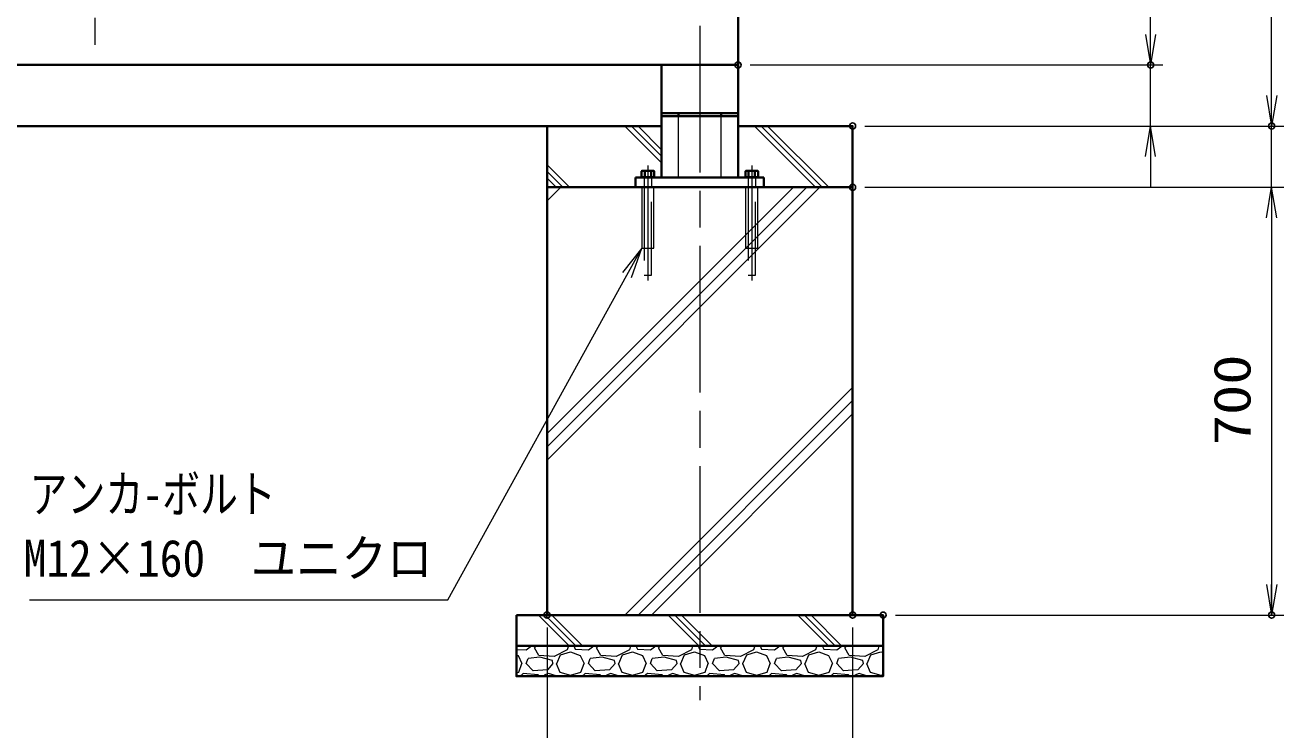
# Model space of a CAD drawing. Units: millimetres at full size; details may follow other scales. Extents: x -5940 to 5940, y -4200 to 4200.
# Drawn here: x -903 to 1157, y -2416 to -1263 of the extents above; entities that cross this region are included whole.
import ezdxf
from ezdxf.enums import TextEntityAlignment as Align

# ---------------------------------------------------------------- set-up
doc = ezdxf.new("R2010")
doc.units = ezdxf.units.MM
doc.header["$LTSCALE"] = 20
doc.header["$PDMODE"] = 32
doc.header["$PDSIZE"] = 10
doc.linetypes.add('DASHED', pattern=[7.5, 6, -1.5])
doc.linetypes.add('USER1', pattern=[18, 12, -1.5, 3, -1.5])
for name, color, linetype, lineweight in [('0-1_外形線', 7, 'Continuous', 35), ('0-2_隠れ線', 140, 'DASHED', 18), ('0-3_軸線', 200, 'USER1', 15), ('0-5_細線', 2, 'Continuous', 35), ('0-6_寸法線', 4, 'Continuous', 18), ('0-7_0', 7, 'Continuous', 18), ('0-F_ハッチング', 253, 'Continuous', 13)]:
    doc.layers.add(name, color=color, linetype=linetype, lineweight=lineweight)
doc.layers.add('0-8_Defpoints', color=7, linetype='Continuous')
doc.styles.add('ＭＳ ゴシック', font='')
doc.styles.get('ＭＳ ゴシック').set_extended_font_data('MS Gothic')

# ---------------------------------------------------------------- blocks, each defined once
blk = doc.blocks.new('_Open')
at = {"layer": '0-7_0'}
blk.add_line((-20, 3.333), (0, 0), dxfattribs=at)
blk.add_lwpolyline([(-20, -3.333), (0, 0), (-20, 0)], dxfattribs=at)
blk = doc.blocks.new('PROFSP005ACXU6')
at = {"layer": '0-1_外形線'}
for p, q in [((12, 166), (12, 0)), ((199.9, 103.9), (12, 103.9)), ((12, -166), (12, 0)), ((216, 0), (216, 180)), ((199.9, -103.9), (12, -103.9))]:
    blk.add_line(p, q, dxfattribs=at)
for points in [[(108, 207.8), (12, 207.8), (12, 166), (0, 166), (0, 0)], [(108, -207.8), (12, -207.8), (12, -166), (0, -166), (0, 0)], [(216, 180), (199.9, 207.8), (108, 207.8)], [(216, 0), (216, -180), (199.9, -207.8), (108, -207.8)]]:
    blk.add_lwpolyline(points, dxfattribs=at)
for centre, radius, start, end in [((124, 155.9), 92, 325.61587, 34.38413), ((-127.9, 0), 343.9, 342.41211, 17.58789), ((124, -155.9), 92, 325.61587, 34.38413)]:
    blk.add_arc(centre, radius, start, end, dxfattribs=at)
blk = doc.blocks.new('A$C7A822601')
at = {"layer": '0-7_0', "rotation": 90}
blk.add_blockref('PROFSP005ACXU6', (0, 0), dxfattribs=at)
blk = doc.blocks.new('S28')
at = {"layer": '0-6_寸法線'}
for points in [[(-3787947.8, 58462832.8), (-3774265.4, 58462832.8), (-3768397.6, 58473460.4), (-3767914.2, 58474335.8)], [(-3768251.7, 58473379.8), (-3767914.2, 58474335.8), (-3768543.5, 58473540.9)]]:
    blk.add_lwpolyline(points, dxfattribs=at)
at = {"layer": '0-6_寸法線', "color": 254, "style": 'ＭＳ ゴシック'}
for s, width, p in [('アンカ-ボルト', 0.75, (-3787947.8, 58465329.6)), ('M12×160\u3000ユニクロ', 0.9, (-3788139.8, 58463229.6))]:
    blk.add_text(s, height=1212, dxfattribs=dict(at, width=width)).set_placement(p, align=Align.BOTTOM_LEFT)

msp = doc.modelspace()

# ---------------------------------------------------------------- linework, layer by layer
at = {"layer": '0-1_外形線'}
for p, q in [((263.68, -228.48), (263.68, -1328.48)), ((263.68, -1328.48), (-1796.32, -1328.48)), ((138.68, -1328.48), (138.68, -1512.48)), ((263.68, -1328.48), (263.68, -1512.48)), ((263.68, -1407.48), (138.68, -1407.48)), ((138.68, -1412.48), (263.68, -1412.48)), ((166.18, -1407.48), (166.18, -1412.48)), ((236.18, -1407.48), (236.18, -1412.48)), ((-3548.82, -1428.48), (138.68, -1428.48)), ((263.68, -1428.48), (451.18, -1428.48)), ((306.18, -1512.48), (96.18, -1512.48)), ((96.18, -1512.48), (96.18, -1528.48)), ((306.18, -1512.48), (306.18, -1528.48)), ((96.18, -1528.48), (306.18, -1528.48))]:
    msp.add_line(p, q, dxfattribs=at)
msp.add_lwpolyline([(138.68, -1428.48), (-48.82, -1428.48), (-48.82, -1528.48), (451.18, -1528.48), (451.18, -1428.48), (263.68, -1428.48)], dxfattribs=at)
for points in [[(-48.82, -1528.48), (451.18, -1528.48), (451.18, -2228.48), (-48.82, -2228.48)], [(-98.82, -2228.48), (501.18, -2228.48), (501.18, -2278.48), (-98.82, -2278.48)], [(501.18, -2278.48), (-98.82, -2278.48), (-98.82, -2328.48), (501.18, -2328.48)]]:
    msp.add_lwpolyline(points, close=True, dxfattribs=at)
at = {"layer": '0-2_隠れ線'}
for p, q in [((166.18, -1512.48), (166.18, -1412.48)), ((236.18, -1512.48), (236.18, -1412.48)), ((110.18, -1512.48), (110.18, -1528.48)), ((122.18, -1512.48), (122.18, -1528.48)), ((280.18, -1512.48), (280.18, -1528.48)), ((292.18, -1512.48), (292.18, -1528.48)), ((110.18, -1528.48), (110.18, -1672.48)), ((122.18, -1672.48), (122.18, -1528.48)), ((276.18, -1528.48), (276.18, -1628.48)), ((292.18, -1672.48), (292.18, -1528.48)), ((296.18, -1628.48), (296.18, -1528.48)), ((276.18, -1628.48), (296.18, -1628.48)), ((110.18, -1672.48), (122.18, -1672.48))]:
    msp.add_line(p, q, dxfattribs=at)
for points in [[(106.18, -1528.48), (106.18, -1628.48), (126.18, -1628.48), (126.18, -1528.48)], [(280.18, -1528.48), (280.18, -1672.48), (292.18, -1672.48)]]:
    msp.add_lwpolyline(points, dxfattribs=at)
at = {"layer": '0-3_軸線'}
for p, q in [((201.18, -184.56), (201.18, -2367.84)), ((-788.82, -261.48), (-788.82, -1295.48)), ((116.18, -1493.14), (116.18, -1681.02)), ((286.18, -1493.14), (286.18, -1681.02))]:
    msp.add_line(p, q, dxfattribs=at)
at = {"layer": '0-6_寸法線'}
for p, q in [((938.67, -1328.48), (938.67, -228.48)), ((1136.76, -1428.48), (1136.76, -228.48)), ((938.67, -1278.48), (938.67, -1228.48)), ((283.68, -1328.48), (958.67, -1328.48)), ((283.68, -1328.48), (958.67, -1328.48)), ((938.67, -1428.48), (938.67, -1328.48)), ((1136.76, -1378.48), (1136.76, -1328.48)), ((471.18, -1428.48), (958.67, -1428.48)), ((471.18, -1428.48), (1156.76, -1428.48)), ((471.18, -1428.48), (1156.76, -1428.48)), ((1136.76, -1528.48), (1136.76, -1428.48)), ((938.67, -1478.48), (938.67, -1528.48)), ((471.18, -1528.48), (1156.76, -1528.48)), ((471.18, -1528.48), (1156.76, -1528.48)), ((1136.76, -1528.48), (1136.76, -2228.48)), ((1136.76, -1578.48), (1136.76, -1628.48)), ((521.18, -2228.48), (1156.76, -2228.48)), ((-48.82, -2248.48), (-48.82, -2683.41)), ((451.18, -2248.48), (451.18, -2683.41))]:
    msp.add_line(p, q, dxfattribs=at)
at = {"layer": '0-8_Defpoints'}
for p in [(263.68, -1328.48), (938.67, -1328.48), (451.18, -1428.48), (1136.76, -1428.48), (451.18, -1528.48), (-48.82, -2228.48), (451.18, -2228.48), (501.18, -2228.48), (1136.76, -2228.48)]:
    msp.add_point(p, dxfattribs=at)
at = {"layer": '0-F_ハッチング'}
for p, q in [((138.68, -1488.86), (78.31, -1428.48)), ((138.68, -1477.98), (89.18, -1428.48)), ((138.68, -1467.11), (100.06, -1428.48)), ((390.44, -1528.48), (290.44, -1428.48)), ((401.31, -1528.48), (301.31, -1428.48)), ((412.19, -1528.48), (312.19, -1428.48)), ((-12.07, -1528.48), (-48.82, -1491.74)), ((-22.95, -1528.48), (-48.82, -1502.61)), ((-33.82, -1528.48), (-48.82, -1513.49)), ((-48.82, -1931.62), (354.32, -1528.48)), ((-48.82, -1529.11), (-48.19, -1528.48)), ((-48.82, -1953.37), (376.07, -1528.48)), ((-48.82, -1550.86), (-26.44, -1528.48)), ((-48.82, -1975.12), (397.82, -1528.48)), ((78.59, -2228.48), (451.18, -1855.89)), ((100.34, -2228.48), (451.18, -1877.64)), ((122.09, -2228.48), (451.18, -1899.39)), ((-12.74, -2278.48), (-62.74, -2228.48)), ((-1.87, -2278.48), (-51.87, -2228.48)), ((9.01, -2278.48), (-40.99, -2228.48)), ((199.39, -2278.48), (149.39, -2228.48)), ((210.26, -2278.48), (160.26, -2228.48)), ((221.14, -2278.48), (171.14, -2228.48)), ((411.52, -2278.48), (361.52, -2228.48)), ((422.4, -2278.48), (372.4, -2228.48)), ((433.27, -2278.48), (383.27, -2228.48)), ((-98.82, -2284.48), (-82.8, -2285.24)), ((-82.8, -2285.24), (-74.05, -2278.48)), ((-69.59, -2282.2), (-66.25, -2278.48)), ((-62.48, -2294.39), (-69.59, -2282.2)), ((-15.74, -2285.24), (-37.08, -2296.42)), ((-13.81, -2278.48), (-15.74, -2285.24)), ((-4.96, -2278.48), (-2.54, -2284.23)), ((-2.54, -2284.23), (18.8, -2285.24)), ((18.8, -2285.24), (27.55, -2278.48)), ((32.01, -2282.2), (35.35, -2278.48)), ((39.12, -2294.39), (32.01, -2282.2)), ((85.86, -2285.24), (64.52, -2296.42)), ((87.79, -2278.48), (85.86, -2285.24)), ((96.64, -2278.48), (99.06, -2284.23)), ((99.06, -2284.23), (120.4, -2285.24)), ((120.4, -2285.24), (129.15, -2278.48)), ((133.61, -2282.2), (136.95, -2278.48)), ((140.72, -2294.39), (133.61, -2282.2)), ((187.46, -2285.24), (166.12, -2296.42)), ((189.39, -2278.48), (187.46, -2285.24)), ((198.24, -2278.48), (200.66, -2284.23)), ((200.66, -2284.23), (222, -2285.24)), ((222, -2285.24), (230.75, -2278.48)), ((235.21, -2282.2), (238.55, -2278.48)), ((242.32, -2294.39), (235.21, -2282.2)), ((289.06, -2285.24), (267.72, -2296.42)), ((290.99, -2278.48), (289.06, -2285.24)), ((299.84, -2278.48), (302.26, -2284.23)), ((302.26, -2284.23), (323.6, -2285.24)), ((323.6, -2285.24), (332.35, -2278.48)), ((336.81, -2282.2), (340.15, -2278.48)), ((343.92, -2294.39), (336.81, -2282.2)), ((390.66, -2285.24), (369.32, -2296.42)), ((392.59, -2278.48), (390.66, -2285.24)), ((401.44, -2278.48), (403.86, -2284.23)), ((403.86, -2284.23), (425.2, -2285.24)), ((425.2, -2285.24), (433.95, -2278.48)), ((438.41, -2282.2), (441.75, -2278.48)), ((445.52, -2294.39), (438.41, -2282.2)), ((492.26, -2285.24), (470.92, -2296.42)), ((494.19, -2278.48), (492.26, -2285.24)), ((-98.82, -2293.34), (-96.01, -2294.39)), ((-96.01, -2294.39), (-89.91, -2307.6)), ((-82.8, -2307.6), (-79.75, -2299.47)), ((-60.45, -2297.44), (-79.75, -2299.47)), ((-37.08, -2296.42), (-62.48, -2294.39)), ((-40.13, -2302.52), (-60.45, -2297.44)), ((-39.11, -2307.6), (-40.13, -2302.52)), ((-33.02, -2307.6), (-26.92, -2293.37)), ((-26.92, -2293.37), (-10.66, -2288.29)), ((-10.66, -2288.29), (5.59, -2294.39)), ((5.59, -2294.39), (11.69, -2307.6)), ((18.8, -2307.6), (21.85, -2299.47)), ((41.15, -2297.44), (21.85, -2299.47)), ((64.52, -2296.42), (39.12, -2294.39)), ((61.47, -2302.52), (41.15, -2297.44)), ((62.49, -2307.6), (61.47, -2302.52)), ((68.58, -2307.6), (74.68, -2293.37)), ((74.68, -2293.37), (90.94, -2288.29)), ((90.94, -2288.29), (107.19, -2294.39)), ((107.19, -2294.39), (113.29, -2307.6)), ((120.4, -2307.6), (123.45, -2299.47)), ((142.75, -2297.44), (123.45, -2299.47)), ((166.12, -2296.42), (140.72, -2294.39)), ((163.07, -2302.52), (142.75, -2297.44)), ((164.09, -2307.6), (163.07, -2302.52)), ((170.18, -2307.6), (176.28, -2293.37)), ((176.28, -2293.37), (192.54, -2288.29)), ((192.54, -2288.29), (208.79, -2294.39)), ((208.79, -2294.39), (214.89, -2307.6)), ((222, -2307.6), (225.05, -2299.47)), ((244.35, -2297.44), (225.05, -2299.47)), ((267.72, -2296.42), (242.32, -2294.39)), ((264.67, -2302.52), (244.35, -2297.44)), ((265.69, -2307.6), (264.67, -2302.52)), ((271.78, -2307.6), (277.88, -2293.37)), ((277.88, -2293.37), (294.14, -2288.29)), ((294.14, -2288.29), (310.39, -2294.39)), ((310.39, -2294.39), (316.49, -2307.6)), ((323.6, -2307.6), (326.65, -2299.47)), ((345.95, -2297.44), (326.65, -2299.47)), ((369.32, -2296.42), (343.92, -2294.39)), ((366.27, -2302.52), (345.95, -2297.44)), ((367.29, -2307.6), (366.27, -2302.52)), ((373.38, -2307.6), (379.48, -2293.37)), ((379.48, -2293.37), (395.74, -2288.29)), ((395.74, -2288.29), (411.99, -2294.39)), ((411.99, -2294.39), (418.09, -2307.6)), ((425.2, -2307.6), (428.25, -2299.47)), ((447.55, -2297.44), (428.25, -2299.47)), ((470.92, -2296.42), (445.52, -2294.39)), ((467.87, -2302.52), (447.55, -2297.44)), ((468.89, -2307.6), (467.87, -2302.52)), ((474.98, -2307.6), (481.08, -2293.37)), ((481.08, -2293.37), (497.34, -2288.29)), ((497.34, -2288.29), (501.18, -2289.74)), ((-98.82, -2322.94), (-94.99, -2321.82)), ((-94.99, -2321.82), (-89.91, -2307.6)), ((-87.88, -2323.85), (-92.95, -2328.48)), ((-63.5, -2325.88), (-87.88, -2323.85)), ((-71.62, -2319.79), (-82.8, -2307.6)), ((-48.26, -2317.76), (-71.62, -2319.79)), ((-61.91, -2328.48), (-63.5, -2325.88)), ((-46.22, -2323.85), (-53.34, -2326.9)), ((-53.34, -2326.9), (-52.7, -2328.48)), ((-39.11, -2307.6), (-48.26, -2317.76)), ((-34.03, -2327.92), (-46.22, -2323.85)), ((-34.03, -2307.6), (-27.94, -2321.82)), ((-27.94, -2321.82), (-10.67, -2326.9)), ((-10.66, -2326.9), (6.61, -2321.82)), ((6.61, -2321.82), (11.69, -2307.6)), ((13.72, -2323.85), (8.65, -2328.48)), ((38.1, -2325.88), (13.72, -2323.85)), ((29.98, -2319.79), (18.8, -2307.6)), ((53.34, -2317.76), (29.98, -2319.79)), ((39.69, -2328.48), (38.1, -2325.88)), ((55.38, -2323.85), (48.26, -2326.9)), ((48.26, -2326.9), (48.9, -2328.48)), ((62.49, -2307.6), (53.34, -2317.76)), ((67.57, -2327.92), (55.38, -2323.85)), ((67.57, -2307.6), (73.66, -2321.82)), ((73.66, -2321.82), (90.93, -2326.9)), ((90.94, -2326.9), (108.21, -2321.82)), ((108.21, -2321.82), (113.29, -2307.6)), ((115.32, -2323.85), (110.25, -2328.48)), ((139.7, -2325.88), (115.32, -2323.85)), ((131.58, -2319.79), (120.4, -2307.6)), ((154.94, -2317.76), (131.58, -2319.79)), ((141.29, -2328.48), (139.7, -2325.88)), ((156.98, -2323.85), (149.86, -2326.9)), ((149.86, -2326.9), (150.5, -2328.48)), ((164.09, -2307.6), (154.94, -2317.76)), ((169.17, -2327.92), (156.98, -2323.85)), ((169.17, -2307.6), (175.26, -2321.82)), ((175.26, -2321.82), (192.53, -2326.9)), ((192.54, -2326.9), (209.81, -2321.82)), ((209.81, -2321.82), (214.89, -2307.6)), ((216.92, -2323.85), (211.85, -2328.48)), ((241.3, -2325.88), (216.92, -2323.85)), ((233.18, -2319.79), (222, -2307.6)), ((256.54, -2317.76), (233.18, -2319.79)), ((242.89, -2328.48), (241.3, -2325.88)), ((258.58, -2323.85), (251.46, -2326.9)), ((251.46, -2326.9), (252.1, -2328.48)), ((265.69, -2307.6), (256.54, -2317.76)), ((270.77, -2327.92), (258.58, -2323.85)), ((270.77, -2307.6), (276.86, -2321.82)), ((276.86, -2321.82), (294.13, -2326.9)), ((294.14, -2326.9), (311.41, -2321.82)), ((311.41, -2321.82), (316.49, -2307.6)), ((318.52, -2323.85), (313.45, -2328.48)), ((342.9, -2325.88), (318.52, -2323.85)), ((334.78, -2319.79), (323.6, -2307.6)), ((358.14, -2317.76), (334.78, -2319.79)), ((344.49, -2328.48), (342.9, -2325.88)), ((360.18, -2323.85), (353.06, -2326.9)), ((353.06, -2326.9), (353.7, -2328.48)), ((367.29, -2307.6), (358.14, -2317.76)), ((372.37, -2327.92), (360.18, -2323.85)), ((372.37, -2307.6), (378.46, -2321.82)), ((378.46, -2321.82), (395.73, -2326.9)), ((395.74, -2326.9), (413.01, -2321.82)), ((413.01, -2321.82), (418.09, -2307.6)), ((420.12, -2323.85), (415.05, -2328.48)), ((444.5, -2325.88), (420.12, -2323.85)), ((436.38, -2319.79), (425.2, -2307.6)), ((459.74, -2317.76), (436.38, -2319.79)), ((446.09, -2328.48), (444.5, -2325.88)), ((461.78, -2323.85), (454.66, -2326.9)), ((454.66, -2326.9), (455.3, -2328.48)), ((468.89, -2307.6), (459.74, -2317.76)), ((473.97, -2327.92), (461.78, -2323.85)), ((473.97, -2307.6), (480.06, -2321.82)), ((480.06, -2321.82), (497.33, -2326.9)), ((497.34, -2326.9), (501.18, -2325.77)), ((-34.98, -2328.48), (-34.03, -2327.92)), ((66.62, -2328.48), (67.57, -2327.92)), ((168.22, -2328.48), (169.17, -2327.92)), ((269.82, -2328.48), (270.77, -2327.92)), ((371.42, -2328.48), (372.37, -2327.92)), ((473.02, -2328.48), (473.97, -2327.92))]:
    msp.add_line(p, q, dxfattribs=at)

# ---------------------------------------------------------------- block references
at = {"layer": '0-5_細線', "xscale": 0.05, "yscale": 0.05}
for p in [(116.18, -1512.48), (286.18, -1512.48)]:
    msp.add_blockref('A$C7A822601', p, dxfattribs=at)
at = {"layer": '0-6_寸法線', "xscale": 2.5, "yscale": 2.5}
for p, rotation in [((938.67, -1328.48), 270), ((938.67, -1328.48), 270), ((1136.76, -1428.48), 270), ((1136.76, -1428.48), 270), ((938.67, -1428.48), 90), ((1136.76, -1528.48), 90), ((1136.76, -1528.48), 90), ((1136.76, -2228.48), 270)]:
    msp.add_blockref('_Open', p, dxfattribs=dict(at, rotation=rotation))
at = {"layer": '0-6_寸法線', "xscale": 0.05, "yscale": 0.05}
msp.add_blockref('S28', (188501.9, -2925345.27), dxfattribs=at)

# ---------------------------------------------------------------- texts
at = {"layer": '0-6_寸法線', "color": 254, "style": 'ＭＳ ゴシック', "width": 1.2}
msp.add_text('700', height=60.56, rotation=90, dxfattribs=at).set_placement((1120.42, -1950.48), align=Align.BOTTOM_LEFT)

doc.saveas('drawing.dxf')
